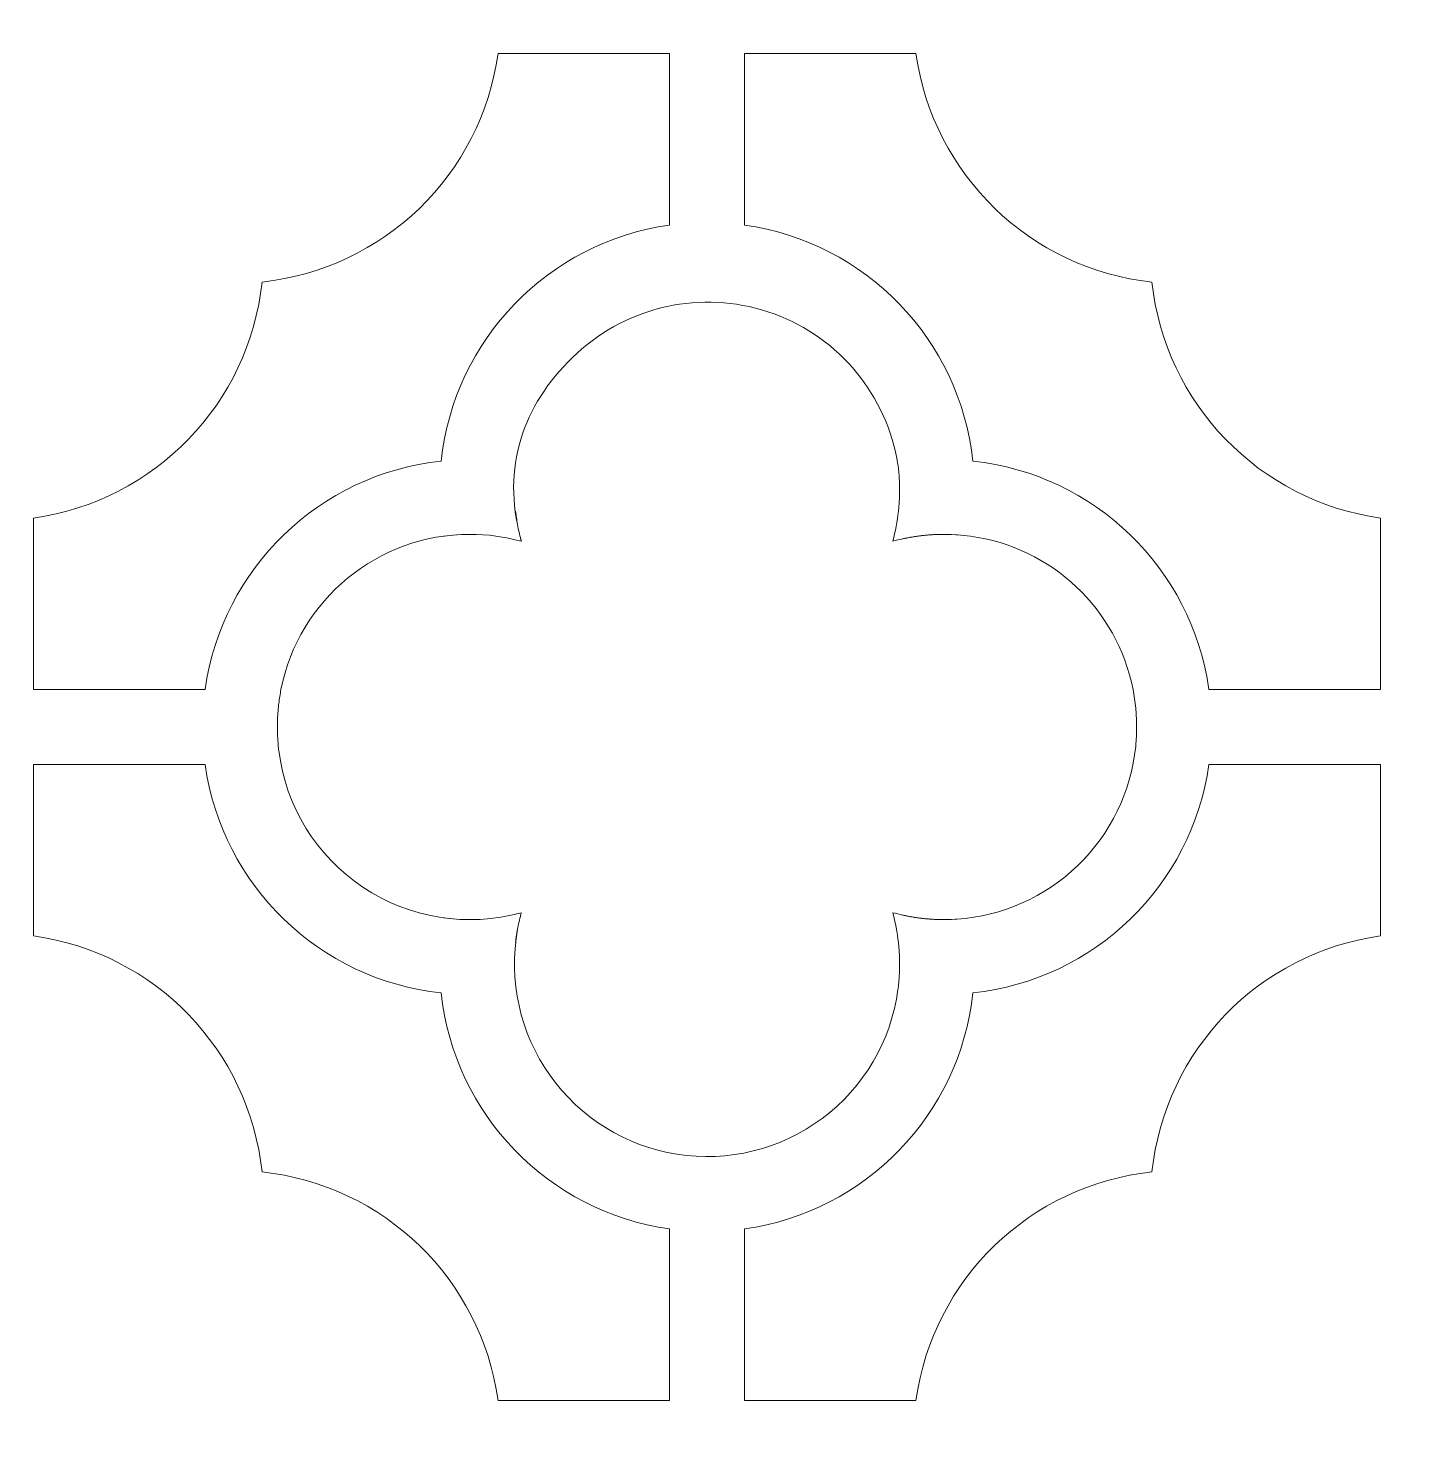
# Model space of a CAD drawing. Header units: centimetres. Extents: x -8.6 to 7.4, y -2.5 to 11.8.
# Drawn here: x -7.323 to -4.812, y 7.233 to 9.78 of the extents above; entities that cross this region are included whole.
import ezdxf

# ---------------------------------------------------------------- set-up
doc = ezdxf.new("R2010")
doc.units = ezdxf.units.CM
doc.header["$MEASUREMENT"] = 0
doc.layers.add('layer 1', color=7, linetype='Continuous')

msp = doc.modelspace()

# ---------------------------------------------------------------- linework, layer by layer
at = {"layer": 'layer 1', "lineweight": 9}
for points, knots in [([(-8.59369, 11.81631), (-8.59369, 11.81631), (-8.45848, 11.81631), (-8.45848, 11.81631), (-8.45848, 11.81631), (-8.45848, 11.81631), (-1.16645, 11.81631), (-1.16645, 11.81631), (-1.16645, 11.81631), (-1.16645, 11.81631), (-1.03124, 11.81631), (-1.03124, 11.81631), (-1.03124, 11.81631), (-1.03124, 11.81631), (-1.03124, 11.6811), (-1.03124, 11.6811), (-1.03124, 11.6811), (-1.03124, 11.6811), (-1.03124, -2.35212), (-1.03124, -2.35212), (-1.03124, -2.35212), (-1.03124, -2.35212), (-1.03124, -2.48733), (-1.03124, -2.48733), (-1.03124, -2.48733), (-1.03124, -2.48733), (-1.16645, -2.48733), (-1.16645, -2.48733), (-1.16645, -2.48733), (-1.16645, -2.48733), (-8.45848, -2.48733), (-8.45848, -2.48733), (-8.45848, -2.48733), (-8.45848, -2.48733), (-8.59369, -2.48733), (-8.59369, -2.48733), (-8.59369, -2.48733), (-8.59369, -2.48733), (-8.59369, -2.35212), (-8.59369, -2.35212), (-8.59369, -2.35212), (-8.59369, -2.35212), (-8.59369, 11.6811), (-8.59369, 11.6811), (-8.59369, 11.6811), (-8.59369, 11.6811), (-8.59369, 11.81631), (-8.59369, 11.81631)], [0, 0, 0, 0, 0.0769231, 0.0769231, 0.0769231, 0.0769231, 0.1538462, 0.1538462, 0.1538462, 0.1538462, 0.2307692, 0.2307692, 0.2307692, 0.2307692, 0.3076923, 0.3076923, 0.3076923, 0.3076923, 0.3846154, 0.3846154, 0.3846154, 0.3846154, 0.4615385, 0.4615385, 0.4615385, 0.4615385, 0.5384615, 0.5384615, 0.5384615, 0.5384615, 0.6153846, 0.6153846, 0.6153846, 0.6153846, 0.6923077, 0.6923077, 0.6923077, 0.6923077, 0.7692308, 0.7692308, 0.7692308, 0.7692308, 0.8461538, 0.8461538, 0.8461538, 0.8461538, 1, 1, 1, 1]), ([(-7.31368, 8.5853), (-7.31368, 8.5853), (-7.12398, 8.5853), (-7.12398, 8.5853), (-7.12398, 8.5853), (-7.12398, 8.5853), (-7.00377, 8.5853), (-7.00377, 8.5853), (-7.00377, 8.5853), (-6.97316, 8.8043), (-6.79718, 8.97448), (-6.57732, 8.99815), (-6.57732, 8.99815), (-6.55381, 9.21803), (-6.38344, 9.39381), (-6.16446, 9.42458), (-6.16446, 9.42458), (-6.16446, 9.42458), (-6.16446, 9.73451), (-6.16446, 9.73451), (-6.16446, 9.73451), (-6.16446, 9.73451), (-6.26776, 9.73451), (-6.26776, 9.73451), (-6.26776, 9.73451), (-6.26776, 9.73451), (-6.31707, 9.73451), (-6.31707, 9.73451), (-6.31707, 9.73451), (-6.31707, 9.73451), (-6.35435, 9.73451), (-6.35435, 9.73451), (-6.35435, 9.73451), (-6.35435, 9.73451), (-6.47441, 9.73451), (-6.47441, 9.73451), (-6.47441, 9.73451), (-6.50501, 9.51551), (-6.68098, 9.34533), (-6.90083, 9.32166), (-6.90083, 9.32166), (-6.92435, 9.1018), (-7.09472, 8.92603), (-7.31368, 8.89524), (-7.31368, 8.89524), (-7.31368, 8.89524), (-7.31368, 8.82997), (-7.31368, 8.82997), (-7.31368, 8.82997), (-7.31368, 8.82997), (-7.31368, 8.79668), (-7.31368, 8.79668), (-7.31368, 8.79668), (-7.31368, 8.79668), (-7.31368, 8.69811), (-7.31368, 8.69811), (-7.31368, 8.69811), (-7.31368, 8.69811), (-7.31368, 8.58531), (-7.31368, 8.58531)], [0, 0, 0, 0, 0.0625, 0.0625, 0.0625, 0.0625, 0.125, 0.125, 0.125, 0.125, 0.1875, 0.1875, 0.1875, 0.1875, 0.25, 0.25, 0.25, 0.25, 0.3125, 0.3125, 0.3125, 0.3125, 0.375, 0.375, 0.375, 0.375, 0.4375, 0.4375, 0.4375, 0.4375, 0.5, 0.5, 0.5, 0.5, 0.5625, 0.5625, 0.5625, 0.5625, 0.625, 0.625, 0.625, 0.625, 0.6875, 0.6875, 0.6875, 0.6875, 0.75, 0.75, 0.75, 0.75, 0.8125, 0.8125, 0.8125, 0.8125, 0.875, 0.875, 0.875, 0.875, 1, 1, 1, 1]), ([(-5.18999, 8.5853), (-5.18999, 8.5853), (-5.03502, 8.5853), (-5.03502, 8.5853), (-5.03502, 8.5853), (-5.03502, 8.5853), (-4.88007, 8.5853), (-4.88007, 8.5853), (-4.88007, 8.5853), (-4.88007, 8.5853), (-4.88007, 8.69811), (-4.88007, 8.69811), (-4.88007, 8.69811), (-4.88007, 8.69811), (-4.88007, 8.79669), (-4.88007, 8.79669), (-4.88007, 8.79669), (-4.88007, 8.79669), (-4.88007, 8.82994), (-4.88007, 8.82994), (-4.88007, 8.82994), (-4.88007, 8.82994), (-4.88007, 8.89524), (-4.88007, 8.89524), (-4.88007, 8.89524), (-5.09905, 8.92586), (-5.26922, 9.10181), (-5.29291, 9.32166), (-5.29291, 9.32166), (-5.51278, 9.34516), (-5.68856, 9.51554), (-5.71933, 9.73451), (-5.71933, 9.73451), (-5.71933, 9.73451), (-5.78447, 9.73451), (-5.78447, 9.73451), (-5.78447, 9.73451), (-5.78447, 9.73451), (-5.87666, 9.73451), (-5.87666, 9.73451), (-5.87666, 9.73451), (-5.87666, 9.73451), (-5.94572, 9.73451), (-5.94572, 9.73451), (-5.94572, 9.73451), (-5.94572, 9.73451), (-6.02926, 9.73451), (-6.02926, 9.73451), (-6.02926, 9.73451), (-6.02926, 9.73451), (-6.02926, 9.42457), (-6.02926, 9.42457), (-6.02926, 9.42457), (-5.81027, 9.39395), (-5.6401, 9.21799), (-5.61641, 8.99815), (-5.61641, 8.99815), (-5.39655, 8.97463), (-5.22078, 8.80427), (-5.18999, 8.5853)], [0, 0, 0, 0, 0.0625, 0.0625, 0.0625, 0.0625, 0.125, 0.125, 0.125, 0.125, 0.1875, 0.1875, 0.1875, 0.1875, 0.25, 0.25, 0.25, 0.25, 0.3125, 0.3125, 0.3125, 0.3125, 0.375, 0.375, 0.375, 0.375, 0.4375, 0.4375, 0.4375, 0.4375, 0.5, 0.5, 0.5, 0.5, 0.5625, 0.5625, 0.5625, 0.5625, 0.625, 0.625, 0.625, 0.625, 0.6875, 0.6875, 0.6875, 0.6875, 0.75, 0.75, 0.75, 0.75, 0.8125, 0.8125, 0.8125, 0.8125, 0.875, 0.875, 0.875, 0.875, 1, 1, 1, 1]), ([(-6.8667, 8.5853), (-6.86831, 8.57705), (-6.86963, 8.56876), (-6.87066, 8.56042), (-6.87066, 8.56042), (-6.87066, 8.56042), (-6.87091, 8.55833), (-6.87091, 8.55833), (-6.87091, 8.55833), (-6.87091, 8.55833), (-6.87114, 8.55621), (-6.87114, 8.55621), (-6.87114, 8.55621), (-6.87114, 8.55621), (-6.87197, 8.54787), (-6.87197, 8.54787), (-6.87197, 8.54787), (-6.87197, 8.54787), (-6.87245, 8.5414), (-6.87245, 8.5414), (-6.87245, 8.5414), (-6.87245, 8.5414), (-6.8726, 8.53925), (-6.8726, 8.53925), (-6.8726, 8.53925), (-6.8726, 8.53925), (-6.87286, 8.535), (-6.87286, 8.535), (-6.87286, 8.535), (-6.87286, 8.535), (-6.87294, 8.53281), (-6.87294, 8.53281), (-6.87294, 8.53281), (-6.87294, 8.53281), (-6.87305, 8.53006), (-6.87305, 8.53006), (-6.87305, 8.53006), (-6.87305, 8.53006), (-6.87309, 8.52852), (-6.87309, 8.52852), (-6.87309, 8.52852), (-6.87309, 8.52852), (-6.87318, 8.5267), (-6.87318, 8.5267), (-6.87318, 8.5267), (-6.87318, 8.5267), (-6.8732, 8.52452), (-6.8732, 8.52452), (-6.8732, 8.52452), (-6.8732, 8.52452), (-6.87322, 8.52314), (-6.87322, 8.52314), (-6.87322, 8.52314), (-6.87322, 8.52314), (-6.87325, 8.52099), (-6.87325, 8.52099), (-6.87325, 8.52099), (-6.87325, 8.52099), (-6.87327, 8.51879), (-6.87327, 8.51879), (-6.87327, 8.51879), (-6.87327, 8.51879), (-6.87327, 8.51665), (-6.87327, 8.51665), (-6.87327, 8.51665), (-6.87327, 8.51665), (-6.87325, 8.5145), (-6.87325, 8.5145), (-6.87325, 8.5145), (-6.87325, 8.5145), (-6.87323, 8.51268), (-6.87323, 8.51268), (-6.87323, 8.51268), (-6.87323, 8.51268), (-6.87322, 8.51125), (-6.87322, 8.51125), (-6.87322, 8.51125), (-6.87322, 8.51125), (-6.87318, 8.50908), (-6.87318, 8.50908), (-6.87318, 8.50908), (-6.87318, 8.50908), (-6.87309, 8.50693), (-6.87309, 8.50693), (-6.87309, 8.50693), (-6.87309, 8.50693), (-6.87305, 8.50536), (-6.87305, 8.50536), (-6.87305, 8.50536), (-6.87305, 8.50536), (-6.87298, 8.50372), (-6.87298, 8.50372), (-6.87298, 8.50372), (-6.87298, 8.50372), (-6.8729, 8.50157), (-6.8729, 8.50157), (-6.8729, 8.50157), (-6.8729, 8.50157), (-6.8726, 8.49623), (-6.8726, 8.49623), (-6.8726, 8.49623), (-6.8726, 8.49623), (-6.87245, 8.49408), (-6.87245, 8.49408), (-6.87245, 8.49408), (-6.87245, 8.49408), (-6.87206, 8.48877), (-6.87206, 8.48877), (-6.87206, 8.48877), (-6.87173, 8.48488), (-6.87135, 8.481), (-6.87091, 8.47713), (-6.87091, 8.47713), (-6.87091, 8.47713), (-6.87066, 8.47502), (-6.87066, 8.47502), (-6.87066, 8.47502), (-6.85833, 8.37451), (-6.80286, 8.28443), (-6.71862, 8.22825), (-6.71862, 8.22825), (-6.63441, 8.17209), (-6.53004, 8.15526), (-6.43246, 8.18217), (-6.43246, 8.18217), (-6.43246, 8.18217), (-6.4341, 8.17588), (-6.4341, 8.17588), (-6.4341, 8.17588), (-6.4341, 8.17588), (-6.43246, 8.18218), (-6.43246, 8.18218), (-6.43246, 8.18218), (-6.43482, 8.17336), (-6.43687, 8.16446), (-6.43862, 8.1555), (-6.43862, 8.1555), (-6.44038, 8.1464), (-6.44177, 8.13723), (-6.44279, 8.12802), (-6.44279, 8.12802), (-6.44188, 8.13608), (-6.44071, 8.1441), (-6.43927, 8.15208), (-6.43927, 8.15208), (-6.45601, 8.05981), (-6.43485, 7.96468), (-6.38058, 7.8882), (-6.38058, 7.8882), (-6.32631, 7.81172), (-6.24395, 7.76042), (-6.15133, 7.74575), (-6.15133, 7.74575), (-6.05867, 7.73108), (-5.96401, 7.75443), (-5.88881, 7.8105), (-5.88881, 7.8105), (-5.8136, 7.86657), (-5.76426, 7.95017), (-5.75187, 8.04316), (-5.75187, 8.04316), (-5.75187, 8.04316), (-5.75167, 8.04462), (-5.75167, 8.04462), (-5.75167, 8.04462), (-5.75167, 8.04462), (-5.75151, 8.04609), (-5.75151, 8.04609), (-5.75151, 8.04609), (-5.75151, 8.04609), (-5.75114, 8.04905), (-5.75114, 8.04905), (-5.75114, 8.04905), (-5.75114, 8.04905), (-5.75089, 8.05126), (-5.75089, 8.05126), (-5.75089, 8.05126), (-5.75089, 8.05126), (-5.75073, 8.05271), (-5.75073, 8.05271), (-5.75073, 8.05271), (-5.75073, 8.05271), (-5.7505, 8.05495), (-5.7505, 8.05495), (-5.7505, 8.05495), (-5.7505, 8.05495), (-5.75033, 8.05684), (-5.75033, 8.05684), (-5.75033, 8.05684), (-5.75033, 8.05684), (-5.75018, 8.05864), (-5.75018, 8.05864), (-5.75018, 8.05864), (-5.75018, 8.05864), (-5.75005, 8.06013), (-5.75005, 8.06013), (-5.75005, 8.06013), (-5.75005, 8.06013), (-5.74994, 8.06139), (-5.74994, 8.06139), (-5.74994, 8.06139), (-5.74994, 8.06139), (-5.7498, 8.06311), (-5.7498, 8.06311), (-5.7498, 8.06311), (-5.7498, 8.06311), (-5.74936, 8.0698), (-5.74936, 8.0698), (-5.74936, 8.0698), (-5.74936, 8.0698), (-5.74927, 8.07129), (-5.74927, 8.07129), (-5.74927, 8.07129), (-5.74927, 8.07129), (-5.74922, 8.07278), (-5.74922, 8.07278), (-5.74922, 8.07278), (-5.74922, 8.07278), (-5.74915, 8.07429), (-5.74915, 8.07429), (-5.74915, 8.07429), (-5.74915, 8.07429), (-5.74908, 8.0758), (-5.74908, 8.0758), (-5.74908, 8.0758), (-5.74908, 8.0758), (-5.74901, 8.07799), (-5.74901, 8.07799), (-5.74901, 8.07799), (-5.74901, 8.07799), (-5.74887, 8.08299), (-5.74887, 8.08299), (-5.74887, 8.08299), (-5.74887, 8.08299), (-5.74886, 8.08486), (-5.74886, 8.08486), (-5.74886, 8.08486), (-5.74886, 8.08486), (-5.74882, 8.08713), (-5.74882, 8.08713), (-5.74882, 8.08713), (-5.74882, 8.08713), (-5.7488, 8.08937), (-5.7488, 8.08937), (-5.7488, 8.08937), (-5.7488, 8.08937), (-5.74882, 8.09089), (-5.74882, 8.09089), (-5.74882, 8.09089), (-5.74882, 8.09089), (-5.74882, 8.09238), (-5.74882, 8.09238), (-5.74882, 8.09238), (-5.74882, 8.09238), (-5.74886, 8.09389), (-5.74886, 8.09389), (-5.74886, 8.09389), (-5.74886, 8.09389), (-5.74886, 8.09538), (-5.74886, 8.09538), (-5.74886, 8.09538), (-5.74886, 8.09538), (-5.7489, 8.09689), (-5.7489, 8.09689), (-5.7489, 8.09689), (-5.7489, 8.09689), (-5.74892, 8.09838), (-5.74892, 8.09838), (-5.74892, 8.09838), (-5.74892, 8.09838), (-5.74897, 8.09989), (-5.74897, 8.09989), (-5.74897, 8.09989), (-5.74897, 8.09989), (-5.74901, 8.10137), (-5.74901, 8.10137), (-5.74901, 8.10137), (-5.74901, 8.10137), (-5.74908, 8.10287), (-5.74908, 8.10287), (-5.74908, 8.10287), (-5.74908, 8.10287), (-5.74915, 8.10437), (-5.74915, 8.10437), (-5.74915, 8.10437), (-5.74915, 8.10437), (-5.74922, 8.10588), (-5.74922, 8.10588), (-5.74922, 8.10588), (-5.74922, 8.10588), (-5.74927, 8.10734), (-5.74927, 8.10734), (-5.74927, 8.10734), (-5.74927, 8.10734), (-5.74936, 8.10885), (-5.74936, 8.10885), (-5.74936, 8.10885), (-5.74936, 8.10885), (-5.74944, 8.11032), (-5.74944, 8.11032), (-5.74944, 8.11032), (-5.74944, 8.11032), (-5.74954, 8.11182), (-5.74954, 8.11182), (-5.74954, 8.11182), (-5.74954, 8.11182), (-5.74961, 8.11328), (-5.74961, 8.11328), (-5.74961, 8.11328), (-5.74961, 8.11328), (-5.74974, 8.11479), (-5.74974, 8.11479), (-5.74974, 8.11479), (-5.74974, 8.11479), (-5.74985, 8.11624), (-5.74985, 8.11624), (-5.74985, 8.11624), (-5.74985, 8.11624), (-5.74996, 8.11775), (-5.74996, 8.11775), (-5.74996, 8.11775), (-5.74996, 8.11775), (-5.75009, 8.11921), (-5.75009, 8.11921), (-5.75009, 8.11921), (-5.75009, 8.11921), (-5.75024, 8.12071), (-5.75024, 8.12071), (-5.75024, 8.12071), (-5.75024, 8.12071), (-5.75037, 8.12217), (-5.75037, 8.12217), (-5.75037, 8.12217), (-5.75037, 8.12217), (-5.75049, 8.12363), (-5.75049, 8.12363), (-5.75049, 8.12363), (-5.75049, 8.12363), (-5.75062, 8.12508), (-5.75062, 8.12508), (-5.75062, 8.12508), (-5.75062, 8.12508), (-5.75078, 8.12656), (-5.75078, 8.12656), (-5.75078, 8.12656), (-5.75078, 8.12656), (-5.75094, 8.12802), (-5.75094, 8.12802), (-5.75094, 8.12802), (-5.75297, 8.14632), (-5.75645, 8.16443), (-5.76135, 8.18218), (-5.76135, 8.18218), (-5.75533, 8.18055), (-5.74928, 8.17907), (-5.74319, 8.17774), (-5.74319, 8.17774), (-5.74319, 8.17774), (-5.74177, 8.17741), (-5.74177, 8.17741), (-5.74177, 8.17741), (-5.74177, 8.17741), (-5.74035, 8.17713), (-5.74035, 8.17713), (-5.74035, 8.17713), (-5.74035, 8.17713), (-5.73892, 8.1768), (-5.73892, 8.1768), (-5.73892, 8.1768), (-5.73892, 8.1768), (-5.7375, 8.17654), (-5.7375, 8.17654), (-5.7375, 8.17654), (-5.7375, 8.17654), (-5.73608, 8.17625), (-5.73608, 8.17625), (-5.73608, 8.17625), (-5.73608, 8.17625), (-5.73466, 8.17597), (-5.73466, 8.17597), (-5.73466, 8.17597), (-5.73466, 8.17597), (-5.73323, 8.17569), (-5.73323, 8.17569), (-5.73323, 8.17569), (-5.73323, 8.17569), (-5.73181, 8.17544), (-5.73181, 8.17544), (-5.73181, 8.17544), (-5.73181, 8.17544), (-5.73038, 8.17517), (-5.73038, 8.17517), (-5.73038, 8.17517), (-5.73038, 8.17517), (-5.72896, 8.17492), (-5.72896, 8.17492), (-5.72896, 8.17492), (-5.72896, 8.17492), (-5.72749, 8.17465), (-5.72749, 8.17465), (-5.72749, 8.17465), (-5.72749, 8.17465), (-5.72608, 8.17444), (-5.72608, 8.17444), (-5.72608, 8.17444), (-5.72608, 8.17444), (-5.72462, 8.17419), (-5.72462, 8.17419), (-5.72462, 8.17419), (-5.72462, 8.17419), (-5.7232, 8.17396), (-5.7232, 8.17396), (-5.7232, 8.17396), (-5.7232, 8.17396), (-5.72173, 8.17372), (-5.72173, 8.17372), (-5.72173, 8.17372), (-5.72173, 8.17372), (-5.7203, 8.17351), (-5.7203, 8.17351), (-5.7203, 8.17351), (-5.7203, 8.17351), (-5.71885, 8.17328), (-5.71885, 8.17328), (-5.71885, 8.17328), (-5.71885, 8.17328), (-5.71739, 8.17308), (-5.71739, 8.17308), (-5.71739, 8.17308), (-5.71739, 8.17308), (-5.71592, 8.17286), (-5.71592, 8.17286), (-5.71592, 8.17286), (-5.71592, 8.17286), (-5.71449, 8.17269), (-5.71449, 8.17269), (-5.71449, 8.17269), (-5.71449, 8.17269), (-5.71303, 8.17249), (-5.71303, 8.17249), (-5.71303, 8.17249), (-5.71303, 8.17249), (-5.71158, 8.17233), (-5.71158, 8.17233), (-5.71158, 8.17233), (-5.71158, 8.17233), (-5.71011, 8.17213), (-5.71011, 8.17213), (-5.71011, 8.17213), (-5.71011, 8.17213), (-5.70865, 8.17197), (-5.70865, 8.17197), (-5.70865, 8.17197), (-5.70865, 8.17197), (-5.7072, 8.17179), (-5.7072, 8.17179), (-5.7072, 8.17179), (-5.7072, 8.17179), (-5.70573, 8.17163), (-5.70573, 8.17163), (-5.70573, 8.17163), (-5.70573, 8.17163), (-5.70426, 8.17146), (-5.70426, 8.17146), (-5.70426, 8.17146), (-5.70426, 8.17146), (-5.7028, 8.17134), (-5.7028, 8.17134), (-5.7028, 8.17134), (-5.7028, 8.17134), (-5.70133, 8.17119), (-5.70133, 8.17119), (-5.70133, 8.17119), (-5.70133, 8.17119), (-5.69988, 8.17107), (-5.69988, 8.17107), (-5.69988, 8.17107), (-5.69988, 8.17107), (-5.69837, 8.17093), (-5.69837, 8.17093), (-5.69837, 8.17093), (-5.69837, 8.17093), (-5.69692, 8.1708), (-5.69692, 8.1708), (-5.69692, 8.1708), (-5.69692, 8.1708), (-5.69541, 8.17067), (-5.69541, 8.17067), (-5.69541, 8.17067), (-5.69541, 8.17067), (-5.69395, 8.17057), (-5.69395, 8.17057), (-5.69395, 8.17057), (-5.69395, 8.17057), (-5.69246, 8.17045), (-5.69246, 8.17045), (-5.69246, 8.17045), (-5.69246, 8.17045), (-5.69099, 8.17037), (-5.69099, 8.17037), (-5.69099, 8.17037), (-5.69099, 8.17037), (-5.6895, 8.17027), (-5.6895, 8.17027), (-5.6895, 8.17027), (-5.6895, 8.17027), (-5.68802, 8.1702), (-5.68802, 8.1702), (-5.68802, 8.1702), (-5.68802, 8.1702), (-5.68652, 8.17011), (-5.68652, 8.17011), (-5.68652, 8.17011), (-5.68652, 8.17011), (-5.68504, 8.17006), (-5.68504, 8.17006), (-5.68504, 8.17006), (-5.68504, 8.17006), (-5.68355, 8.16997), (-5.68355, 8.16997), (-5.68355, 8.16997), (-5.68355, 8.16997), (-5.68204, 8.16992), (-5.68204, 8.16992), (-5.68204, 8.16992), (-5.68204, 8.16992), (-5.68055, 8.16984), (-5.68055, 8.16984), (-5.68055, 8.16984), (-5.68055, 8.16984), (-5.67905, 8.1698), (-5.67905, 8.1698), (-5.67905, 8.1698), (-5.67905, 8.1698), (-5.67756, 8.16976), (-5.67756, 8.16976), (-5.67756, 8.16976), (-5.67756, 8.16976), (-5.67605, 8.16973), (-5.67605, 8.16973), (-5.67605, 8.16973), (-5.67605, 8.16973), (-5.67456, 8.16969), (-5.67456, 8.16969), (-5.67456, 8.16969), (-5.67456, 8.16969), (-5.67305, 8.16969), (-5.67305, 8.16969), (-5.67305, 8.16969), (-5.67305, 8.16969), (-5.67155, 8.16964), (-5.67155, 8.16964), (-5.67155, 8.16964), (-5.67155, 8.16964), (-5.67005, 8.16964), (-5.67005, 8.16964), (-5.67005, 8.16964), (-5.67005, 8.16964), (-5.66853, 8.16962), (-5.66853, 8.16962), (-5.66853, 8.16962), (-5.66853, 8.16962), (-5.66704, 8.16964), (-5.66704, 8.16964), (-5.66704, 8.16964), (-5.66704, 8.16964), (-5.66521, 8.16967), (-5.66521, 8.16967), (-5.66521, 8.16967), (-5.66521, 8.16967), (-5.66326, 8.16969), (-5.66326, 8.16969), (-5.66326, 8.16969), (-5.66326, 8.16969), (-5.65683, 8.16986), (-5.65683, 8.16986), (-5.65683, 8.16986), (-5.65683, 8.16986), (-5.65498, 8.16993), (-5.65498, 8.16993), (-5.65498, 8.16993), (-5.65498, 8.16993), (-5.64826, 8.17026), (-5.64826, 8.17026), (-5.64826, 8.17026), (-5.64826, 8.17026), (-5.64675, 8.17035), (-5.64675, 8.17035), (-5.64675, 8.17035), (-5.64675, 8.17035), (-5.64526, 8.17043), (-5.64526, 8.17043), (-5.64526, 8.17043), (-5.56328, 8.17608), (-5.48595, 8.2104), (-5.42679, 8.26743), (-5.42679, 8.26743), (-5.3676, 8.32448), (-5.33058, 8.40061), (-5.32228, 8.4824), (-5.32228, 8.4824), (-5.32228, 8.4824), (-5.32178, 8.4877), (-5.32178, 8.4877), (-5.32178, 8.4877), (-5.32134, 8.49321), (-5.32099, 8.49873), (-5.32074, 8.50426), (-5.32074, 8.50426), (-5.32074, 8.50426), (-5.3207, 8.50587), (-5.3207, 8.50587), (-5.3207, 8.50587), (-5.3207, 8.50587), (-5.32063, 8.50802), (-5.32063, 8.50802), (-5.32063, 8.50802), (-5.32063, 8.50802), (-5.32054, 8.51108), (-5.32054, 8.51108), (-5.32054, 8.51108), (-5.32054, 8.51108), (-5.32053, 8.51277), (-5.32053, 8.51277), (-5.32053, 8.51277), (-5.32053, 8.51277), (-5.3205, 8.5145), (-5.3205, 8.5145), (-5.3205, 8.5145), (-5.3205, 8.5145), (-5.32049, 8.51665), (-5.32049, 8.51665), (-5.32049, 8.51665), (-5.32049, 8.51665), (-5.32049, 8.51879), (-5.32049, 8.51879), (-5.32049, 8.51879), (-5.32049, 8.51879), (-5.3205, 8.52099), (-5.3205, 8.52099), (-5.3205, 8.52099), (-5.3205, 8.52099), (-5.32053, 8.52273), (-5.32053, 8.52273), (-5.32053, 8.52273), (-5.32053, 8.52273), (-5.32054, 8.52422), (-5.32054, 8.52422), (-5.32054, 8.52422), (-5.32054, 8.52422), (-5.32058, 8.52634), (-5.32058, 8.52634), (-5.32058, 8.52634), (-5.32058, 8.52634), (-5.32067, 8.52852), (-5.32067, 8.52852), (-5.32067, 8.52852), (-5.32067, 8.52852), (-5.3207, 8.52998), (-5.3207, 8.52998), (-5.3207, 8.52998), (-5.32092, 8.53521), (-5.32122, 8.54044), (-5.32162, 8.54566), (-5.32162, 8.54566), (-5.32162, 8.54566), (-5.32178, 8.54777), (-5.32178, 8.54777), (-5.32178, 8.54777), (-5.32178, 8.54777), (-5.32216, 8.55198), (-5.32216, 8.55198), (-5.32216, 8.55198), (-5.32332, 8.56315), (-5.32495, 8.57427), (-5.32707, 8.5853), (-5.32707, 8.5853), (-5.35583, 8.73104), (-5.47377, 8.84239), (-5.62096, 8.86249), (-5.62096, 8.86249), (-5.62866, 8.86354), (-5.63639, 8.86434), (-5.64414, 8.86489), (-5.64414, 8.86489), (-5.64414, 8.86489), (-5.64599, 8.865), (-5.64599, 8.865), (-5.64599, 8.865), (-5.64599, 8.865), (-5.64748, 8.8651), (-5.64748, 8.8651), (-5.64748, 8.8651), (-5.64748, 8.8651), (-5.65498, 8.86547), (-5.65498, 8.86547), (-5.65498, 8.86547), (-5.65498, 8.86547), (-5.65683, 8.86554), (-5.65683, 8.86554), (-5.65683, 8.86554), (-5.65683, 8.86554), (-5.66216, 8.86569), (-5.66216, 8.86569), (-5.66216, 8.86569), (-5.66216, 8.86569), (-5.66404, 8.86571), (-5.66404, 8.86571), (-5.66404, 8.86571), (-5.66404, 8.86571), (-5.66631, 8.86576), (-5.66631, 8.86576), (-5.66631, 8.86576), (-5.66631, 8.86576), (-5.66853, 8.86578), (-5.66853, 8.86578), (-5.66853, 8.86578), (-5.66853, 8.86578), (-5.67005, 8.86576), (-5.67005, 8.86576), (-5.67005, 8.86576), (-5.67005, 8.86576), (-5.67155, 8.86576), (-5.67155, 8.86576), (-5.67155, 8.86576), (-5.67155, 8.86576), (-5.67305, 8.86571), (-5.67305, 8.86571), (-5.67305, 8.86571), (-5.67305, 8.86571), (-5.67456, 8.86571), (-5.67456, 8.86571), (-5.67456, 8.86571), (-5.67456, 8.86571), (-5.67605, 8.86567), (-5.67605, 8.86567), (-5.67605, 8.86567), (-5.67605, 8.86567), (-5.67756, 8.86564), (-5.67756, 8.86564), (-5.67756, 8.86564), (-5.67756, 8.86564), (-5.67905, 8.86561), (-5.67905, 8.86561), (-5.67905, 8.86561), (-5.67905, 8.86561), (-5.68055, 8.86556), (-5.68055, 8.86556), (-5.68055, 8.86556), (-5.68055, 8.86556), (-5.68204, 8.86548), (-5.68204, 8.86548), (-5.68204, 8.86548), (-5.68204, 8.86548), (-5.68355, 8.86543), (-5.68355, 8.86543), (-5.68355, 8.86543), (-5.68355, 8.86543), (-5.68504, 8.86534), (-5.68504, 8.86534), (-5.68504, 8.86534), (-5.68504, 8.86534), (-5.68652, 8.86529), (-5.68652, 8.86529), (-5.68652, 8.86529), (-5.68652, 8.86529), (-5.68802, 8.8652), (-5.68802, 8.8652), (-5.68802, 8.8652), (-5.68802, 8.8652), (-5.68948, 8.86513), (-5.68948, 8.86513), (-5.68948, 8.86513), (-5.68948, 8.86513), (-5.69098, 8.86503), (-5.69098, 8.86503), (-5.69098, 8.86503), (-5.69098, 8.86503), (-5.69245, 8.86495), (-5.69245, 8.86495), (-5.69245, 8.86495), (-5.69245, 8.86495), (-5.69394, 8.86483), (-5.69394, 8.86483), (-5.69394, 8.86483), (-5.69394, 8.86483), (-5.6954, 8.86473), (-5.6954, 8.86473), (-5.6954, 8.86473), (-5.6954, 8.86473), (-5.6969, 8.8646), (-5.6969, 8.8646), (-5.6969, 8.8646), (-5.6969, 8.8646), (-5.69836, 8.86448), (-5.69836, 8.86448), (-5.69836, 8.86448), (-5.69836, 8.86448), (-5.69985, 8.86432), (-5.69985, 8.86432), (-5.69985, 8.86432), (-5.69985, 8.86432), (-5.70131, 8.86421), (-5.70131, 8.86421), (-5.70131, 8.86421), (-5.70131, 8.86421), (-5.70277, 8.86406), (-5.70277, 8.86406), (-5.70277, 8.86406), (-5.70277, 8.86406), (-5.70423, 8.86394), (-5.70423, 8.86394), (-5.70423, 8.86394), (-5.70423, 8.86394), (-5.7057, 8.86377), (-5.7057, 8.86377), (-5.7057, 8.86377), (-5.7057, 8.86377), (-5.70716, 8.86361), (-5.70716, 8.86361), (-5.70716, 8.86361), (-5.70716, 8.86361), (-5.70863, 8.86343), (-5.70863, 8.86343), (-5.70863, 8.86343), (-5.70863, 8.86343), (-5.71008, 8.86327), (-5.71008, 8.86327), (-5.71008, 8.86327), (-5.71008, 8.86327), (-5.71154, 8.86307), (-5.71154, 8.86307), (-5.71154, 8.86307), (-5.71154, 8.86307), (-5.71301, 8.86291), (-5.71301, 8.86291), (-5.71301, 8.86291), (-5.71301, 8.86291), (-5.71446, 8.86271), (-5.71446, 8.86271), (-5.71446, 8.86271), (-5.71446, 8.86271), (-5.71588, 8.86254), (-5.71588, 8.86254), (-5.71588, 8.86254), (-5.71588, 8.86254), (-5.71734, 8.86232), (-5.71734, 8.86232), (-5.71734, 8.86232), (-5.71734, 8.86232), (-5.71881, 8.86212), (-5.71881, 8.86212), (-5.71881, 8.86212), (-5.71881, 8.86212), (-5.72026, 8.86188), (-5.72026, 8.86188), (-5.72026, 8.86188), (-5.72026, 8.86188), (-5.72169, 8.86168), (-5.72169, 8.86168), (-5.72169, 8.86168), (-5.72169, 8.86168), (-5.72316, 8.86144), (-5.72316, 8.86144), (-5.72316, 8.86144), (-5.72316, 8.86144), (-5.72458, 8.86121), (-5.72458, 8.86121), (-5.72458, 8.86121), (-5.72458, 8.86121), (-5.72604, 8.86096), (-5.72604, 8.86096), (-5.72604, 8.86096), (-5.72604, 8.86096), (-5.72746, 8.86075), (-5.72746, 8.86075), (-5.72746, 8.86075), (-5.72746, 8.86075), (-5.72891, 8.86047), (-5.72891, 8.86047), (-5.72891, 8.86047), (-5.72891, 8.86047), (-5.73033, 8.86023), (-5.73033, 8.86023), (-5.73033, 8.86023), (-5.73033, 8.86023), (-5.73177, 8.85994), (-5.73177, 8.85994), (-5.73177, 8.85994), (-5.73177, 8.85994), (-5.73319, 8.85971), (-5.73319, 8.85971), (-5.73319, 8.85971), (-5.73319, 8.85971), (-5.73461, 8.85942), (-5.73461, 8.85942), (-5.73461, 8.85942), (-5.73461, 8.85942), (-5.73603, 8.85915), (-5.73603, 8.85915), (-5.73603, 8.85915), (-5.73603, 8.85915), (-5.73745, 8.85886), (-5.73745, 8.85886), (-5.73745, 8.85886), (-5.73745, 8.85886), (-5.73887, 8.8586), (-5.73887, 8.8586), (-5.73887, 8.8586), (-5.73887, 8.8586), (-5.74029, 8.85827), (-5.74029, 8.85827), (-5.74029, 8.85827), (-5.74029, 8.85827), (-5.7417, 8.85799), (-5.7417, 8.85799), (-5.7417, 8.85799), (-5.7417, 8.85799), (-5.74312, 8.85766), (-5.74312, 8.85766), (-5.74312, 8.85766), (-5.74922, 8.85635), (-5.75527, 8.85487), (-5.76129, 8.85322), (-5.76129, 8.85322), (-5.75642, 8.87097), (-5.75297, 8.88908), (-5.75096, 8.90738), (-5.75096, 8.90738), (-5.75096, 8.90738), (-5.75079, 8.90884), (-5.75079, 8.90884), (-5.75079, 8.90884), (-5.75079, 8.90884), (-5.75063, 8.91031), (-5.75063, 8.91031), (-5.75063, 8.91031), (-5.75063, 8.91031), (-5.7505, 8.91178), (-5.7505, 8.91178), (-5.7505, 8.91178), (-5.7505, 8.91178), (-5.75037, 8.91323), (-5.75037, 8.91323), (-5.75037, 8.91323), (-5.75037, 8.91323), (-5.75024, 8.91469), (-5.75024, 8.91469), (-5.75024, 8.91469), (-5.75024, 8.91469), (-5.75009, 8.91619), (-5.75009, 8.91619), (-5.75009, 8.91619), (-5.75009, 8.91619), (-5.74996, 8.91765), (-5.74996, 8.91765), (-5.74996, 8.91765), (-5.74996, 8.91765), (-5.74985, 8.91916), (-5.74985, 8.91916), (-5.74985, 8.91916), (-5.74985, 8.91916), (-5.74974, 8.92061), (-5.74974, 8.92061), (-5.74974, 8.92061), (-5.74974, 8.92061), (-5.74961, 8.92212), (-5.74961, 8.92212), (-5.74961, 8.92212), (-5.74961, 8.92212), (-5.74954, 8.92357), (-5.74954, 8.92357), (-5.74954, 8.92357), (-5.74954, 8.92357), (-5.74944, 8.92508), (-5.74944, 8.92508), (-5.74944, 8.92508), (-5.74944, 8.92508), (-5.74936, 8.92655), (-5.74936, 8.92655), (-5.74936, 8.92655), (-5.74936, 8.92655), (-5.74927, 8.92806), (-5.74927, 8.92806), (-5.74927, 8.92806), (-5.74927, 8.92806), (-5.74922, 8.92953), (-5.74922, 8.92953), (-5.74922, 8.92953), (-5.74922, 8.92953), (-5.74915, 8.93103), (-5.74915, 8.93103), (-5.74915, 8.93103), (-5.74915, 8.93103), (-5.74908, 8.93253), (-5.74908, 8.93253), (-5.74908, 8.93253), (-5.74908, 8.93253), (-5.74901, 8.93403), (-5.74901, 8.93403), (-5.74901, 8.93403), (-5.74901, 8.93403), (-5.74897, 8.93551), (-5.74897, 8.93551), (-5.74897, 8.93551), (-5.74897, 8.93551), (-5.74892, 8.93702), (-5.74892, 8.93702), (-5.74892, 8.93702), (-5.74892, 8.93702), (-5.7489, 8.93851), (-5.7489, 8.93851), (-5.7489, 8.93851), (-5.7489, 8.93851), (-5.74886, 8.94002), (-5.74886, 8.94002), (-5.74886, 8.94002), (-5.74886, 8.94002), (-5.74886, 8.94151), (-5.74886, 8.94151), (-5.74886, 8.94151), (-5.74886, 8.94151), (-5.74882, 8.94302), (-5.74882, 8.94302), (-5.74882, 8.94302), (-5.74882, 8.94302), (-5.74882, 8.94451), (-5.74882, 8.94451), (-5.74882, 8.94451), (-5.74882, 8.94451), (-5.7488, 8.94603), (-5.7488, 8.94603), (-5.7488, 8.94603), (-5.7488, 8.94603), (-5.74882, 8.94754), (-5.74882, 8.94754), (-5.74882, 8.94754), (-5.74882, 8.94754), (-5.74883, 8.94936), (-5.74883, 8.94936), (-5.74883, 8.94936), (-5.74883, 8.94936), (-5.74886, 8.9513), (-5.74886, 8.9513), (-5.74886, 8.9513), (-5.74886, 8.9513), (-5.74897, 8.95638), (-5.74897, 8.95638), (-5.74897, 8.95638), (-5.74897, 8.95638), (-5.74908, 8.9596), (-5.74908, 8.9596), (-5.74908, 8.9596), (-5.74908, 8.9596), (-5.74915, 8.96111), (-5.74915, 8.96111), (-5.74915, 8.96111), (-5.74915, 8.96111), (-5.74922, 8.9626), (-5.74922, 8.9626), (-5.74922, 8.9626), (-5.74922, 8.9626), (-5.74926, 8.96392), (-5.74926, 8.96392), (-5.74926, 8.96392), (-5.74926, 8.96392), (-5.74936, 8.9656), (-5.74936, 8.9656), (-5.74936, 8.9656), (-5.74936, 8.9656), (-5.74979, 8.97212), (-5.74979, 8.97212), (-5.74979, 8.97212), (-5.74979, 8.97212), (-5.74993, 8.97379), (-5.74993, 8.97379), (-5.74993, 8.97379), (-5.74993, 8.97379), (-5.75005, 8.97527), (-5.75005, 8.97527), (-5.75005, 8.97527), (-5.75005, 8.97527), (-5.75018, 8.97676), (-5.75018, 8.97676), (-5.75018, 8.97676), (-5.75018, 8.97676), (-5.75032, 8.97822), (-5.75032, 8.97822), (-5.75032, 8.97822), (-5.75032, 8.97822), (-5.75043, 8.97965), (-5.75043, 8.97965), (-5.75043, 8.97965), (-5.75043, 8.97965), (-5.75062, 8.98175), (-5.75062, 8.98175), (-5.75062, 8.98175), (-5.75062, 8.98175), (-5.75081, 8.98342), (-5.75081, 8.98342), (-5.75081, 8.98342), (-5.75081, 8.98342), (-5.75107, 8.98563), (-5.75107, 8.98563), (-5.75107, 8.98563), (-5.75107, 8.98563), (-5.75138, 8.98831), (-5.75138, 8.98831), (-5.75138, 8.98831), (-5.75138, 8.98831), (-5.7516, 8.99004), (-5.7516, 8.99004), (-5.7516, 8.99004), (-5.7516, 8.99004), (-5.7518, 8.99151), (-5.7518, 8.99151), (-5.7518, 8.99151), (-5.77144, 9.11629), (-5.85715, 9.22063), (-5.97575, 9.26412), (-5.97575, 9.26412), (-6.09435, 9.3076), (-6.2272, 9.2834), (-6.32284, 9.20088), (-6.32284, 9.20088), (-6.41849, 9.11836), (-6.46491, 9.00701), (-6.43927, 8.88332), (-6.43927, 8.88332), (-6.44071, 8.8913), (-6.44188, 8.89932), (-6.44279, 8.90738), (-6.44279, 8.90738), (-6.44177, 8.89817), (-6.44038, 8.889), (-6.43863, 8.8799), (-6.43863, 8.8799), (-6.4369, 8.87093), (-6.43481, 8.86203), (-6.43238, 8.85322), (-6.43238, 8.85322), (-6.43238, 8.85322), (-6.4341, 8.85952), (-6.4341, 8.85952), (-6.4341, 8.85952), (-6.4341, 8.85952), (-6.43246, 8.85323), (-6.43246, 8.85323), (-6.43246, 8.85323), (-6.46268, 8.86156), (-6.49387, 8.86578), (-6.52522, 8.86578), (-6.52522, 8.86578), (-6.6915, 8.86571), (-6.83448, 8.74842), (-6.86671, 8.5853)], [0, 0, 0, 0, 0.0034483, 0.0034483, 0.0034483, 0.0034483, 0.0068966, 0.0068966, 0.0068966, 0.0068966, 0.0103448, 0.0103448, 0.0103448, 0.0103448, 0.0137931, 0.0137931, 0.0137931, 0.0137931, 0.0172414, 0.0172414, 0.0172414, 0.0172414, 0.0206897, 0.0206897, 0.0206897, 0.0206897, 0.0241379, 0.0241379, 0.0241379, 0.0241379, 0.0275862, 0.0275862, 0.0275862, 0.0275862, 0.0310345, 0.0310345, 0.0310345, 0.0310345, 0.0344828, 0.0344828, 0.0344828, 0.0344828, 0.037931, 0.037931, 0.037931, 0.037931, 0.0413793, 0.0413793, 0.0413793, 0.0413793, 0.0448276, 0.0448276, 0.0448276, 0.0448276, 0.0482759, 0.0482759, 0.0482759, 0.0482759, 0.0517241, 0.0517241, 0.0517241, 0.0517241, 0.0551724, 0.0551724, 0.0551724, 0.0551724, 0.0586207, 0.0586207, 0.0586207, 0.0586207, 0.062069, 0.062069, 0.062069, 0.062069, 0.0655172, 0.0655172, 0.0655172, 0.0655172, 0.0689655, 0.0689655, 0.0689655, 0.0689655, 0.0724138, 0.0724138, 0.0724138, 0.0724138, 0.0758621, 0.0758621, 0.0758621, 0.0758621, 0.0793103, 0.0793103, 0.0793103, 0.0793103, 0.0827586, 0.0827586, 0.0827586, 0.0827586, 0.0862069, 0.0862069, 0.0862069, 0.0862069, 0.0896552, 0.0896552, 0.0896552, 0.0896552, 0.0931034, 0.0931034, 0.0931034, 0.0931034, 0.0965517, 0.0965517, 0.0965517, 0.0965517, 0.1, 0.1, 0.1, 0.1, 0.1034483, 0.1034483, 0.1034483, 0.1034483, 0.1068966, 0.1068966, 0.1068966, 0.1068966, 0.1103448, 0.1103448, 0.1103448, 0.1103448, 0.1137931, 0.1137931, 0.1137931, 0.1137931, 0.1172414, 0.1172414, 0.1172414, 0.1172414, 0.1206897, 0.1206897, 0.1206897, 0.1206897, 0.1241379, 0.1241379, 0.1241379, 0.1241379, 0.1275862, 0.1275862, 0.1275862, 0.1275862, 0.1310345, 0.1310345, 0.1310345, 0.1310345, 0.1344828, 0.1344828, 0.1344828, 0.1344828, 0.137931, 0.137931, 0.137931, 0.137931, 0.1413793, 0.1413793, 0.1413793, 0.1413793, 0.1448276, 0.1448276, 0.1448276, 0.1448276, 0.1482759, 0.1482759, 0.1482759, 0.1482759, 0.1517241, 0.1517241, 0.1517241, 0.1517241, 0.1551724, 0.1551724, 0.1551724, 0.1551724, 0.1586207, 0.1586207, 0.1586207, 0.1586207, 0.162069, 0.162069, 0.162069, 0.162069, 0.1655172, 0.1655172, 0.1655172, 0.1655172, 0.1689655, 0.1689655, 0.1689655, 0.1689655, 0.1724138, 0.1724138, 0.1724138, 0.1724138, 0.1758621, 0.1758621, 0.1758621, 0.1758621, 0.1793103, 0.1793103, 0.1793103, 0.1793103, 0.1827586, 0.1827586, 0.1827586, 0.1827586, 0.1862069, 0.1862069, 0.1862069, 0.1862069, 0.1896552, 0.1896552, 0.1896552, 0.1896552, 0.1931034, 0.1931034, 0.1931034, 0.1931034, 0.1965517, 0.1965517, 0.1965517, 0.1965517, 0.2, 0.2, 0.2, 0.2, 0.2034483, 0.2034483, 0.2034483, 0.2034483, 0.2068966, 0.2068966, 0.2068966, 0.2068966, 0.2103448, 0.2103448, 0.2103448, 0.2103448, 0.2137931, 0.2137931, 0.2137931, 0.2137931, 0.2172414, 0.2172414, 0.2172414, 0.2172414, 0.2206897, 0.2206897, 0.2206897, 0.2206897, 0.2241379, 0.2241379, 0.2241379, 0.2241379, 0.2275862, 0.2275862, 0.2275862, 0.2275862, 0.2310345, 0.2310345, 0.2310345, 0.2310345, 0.2344828, 0.2344828, 0.2344828, 0.2344828, 0.237931, 0.237931, 0.237931, 0.237931, 0.2413793, 0.2413793, 0.2413793, 0.2413793, 0.2448276, 0.2448276, 0.2448276, 0.2448276, 0.2482759, 0.2482759, 0.2482759, 0.2482759, 0.2517241, 0.2517241, 0.2517241, 0.2517241, 0.2551724, 0.2551724, 0.2551724, 0.2551724, 0.2586207, 0.2586207, 0.2586207, 0.2586207, 0.262069, 0.262069, 0.262069, 0.262069, 0.2655172, 0.2655172, 0.2655172, 0.2655172, 0.2689655, 0.2689655, 0.2689655, 0.2689655, 0.2724138, 0.2724138, 0.2724138, 0.2724138, 0.2758621, 0.2758621, 0.2758621, 0.2758621, 0.2793103, 0.2793103, 0.2793103, 0.2793103, 0.2827586, 0.2827586, 0.2827586, 0.2827586, 0.2862069, 0.2862069, 0.2862069, 0.2862069, 0.2896552, 0.2896552, 0.2896552, 0.2896552, 0.2931034, 0.2931034, 0.2931034, 0.2931034, 0.2965517, 0.2965517, 0.2965517, 0.2965517, 0.3, 0.3, 0.3, 0.3, 0.3034483, 0.3034483, 0.3034483, 0.3034483, 0.3068966, 0.3068966, 0.3068966, 0.3068966, 0.3103448, 0.3103448, 0.3103448, 0.3103448, 0.3137931, 0.3137931, 0.3137931, 0.3137931, 0.3172414, 0.3172414, 0.3172414, 0.3172414, 0.3206897, 0.3206897, 0.3206897, 0.3206897, 0.3241379, 0.3241379, 0.3241379, 0.3241379, 0.3275862, 0.3275862, 0.3275862, 0.3275862, 0.3310345, 0.3310345, 0.3310345, 0.3310345, 0.3344828, 0.3344828, 0.3344828, 0.3344828, 0.337931, 0.337931, 0.337931, 0.337931, 0.3413793, 0.3413793, 0.3413793, 0.3413793, 0.3448276, 0.3448276, 0.3448276, 0.3448276, 0.3482759, 0.3482759, 0.3482759, 0.3482759, 0.3517241, 0.3517241, 0.3517241, 0.3517241, 0.3551724, 0.3551724, 0.3551724, 0.3551724, 0.3586207, 0.3586207, 0.3586207, 0.3586207, 0.362069, 0.362069, 0.362069, 0.362069, 0.3655172, 0.3655172, 0.3655172, 0.3655172, 0.3689655, 0.3689655, 0.3689655, 0.3689655, 0.3724138, 0.3724138, 0.3724138, 0.3724138, 0.3758621, 0.3758621, 0.3758621, 0.3758621, 0.3793103, 0.3793103, 0.3793103, 0.3793103, 0.3827586, 0.3827586, 0.3827586, 0.3827586, 0.3862069, 0.3862069, 0.3862069, 0.3862069, 0.3896552, 0.3896552, 0.3896552, 0.3896552, 0.3931034, 0.3931034, 0.3931034, 0.3931034, 0.3965517, 0.3965517, 0.3965517, 0.3965517, 0.4, 0.4, 0.4, 0.4, 0.4034483, 0.4034483, 0.4034483, 0.4034483, 0.4068966, 0.4068966, 0.4068966, 0.4068966, 0.4103448, 0.4103448, 0.4103448, 0.4103448, 0.4137931, 0.4137931, 0.4137931, 0.4137931, 0.4172414, 0.4172414, 0.4172414, 0.4172414, 0.4206897, 0.4206897, 0.4206897, 0.4206897, 0.4241379, 0.4241379, 0.4241379, 0.4241379, 0.4275862, 0.4275862, 0.4275862, 0.4275862, 0.4310345, 0.4310345, 0.4310345, 0.4310345, 0.4344828, 0.4344828, 0.4344828, 0.4344828, 0.437931, 0.437931, 0.437931, 0.437931, 0.4413793, 0.4413793, 0.4413793, 0.4413793, 0.4448276, 0.4448276, 0.4448276, 0.4448276, 0.4482759, 0.4482759, 0.4482759, 0.4482759, 0.4517241, 0.4517241, 0.4517241, 0.4517241, 0.4551724, 0.4551724, 0.4551724, 0.4551724, 0.4586207, 0.4586207, 0.4586207, 0.4586207, 0.462069, 0.462069, 0.462069, 0.462069, 0.4655172, 0.4655172, 0.4655172, 0.4655172, 0.4689655, 0.4689655, 0.4689655, 0.4689655, 0.4724138, 0.4724138, 0.4724138, 0.4724138, 0.4758621, 0.4758621, 0.4758621, 0.4758621, 0.4793103, 0.4793103, 0.4793103, 0.4793103, 0.4827586, 0.4827586, 0.4827586, 0.4827586, 0.4862069, 0.4862069, 0.4862069, 0.4862069, 0.4896552, 0.4896552, 0.4896552, 0.4896552, 0.4931034, 0.4931034, 0.4931034, 0.4931034, 0.4965517, 0.4965517, 0.4965517, 0.4965517, 0.5, 0.5, 0.5, 0.5, 0.5034483, 0.5034483, 0.5034483, 0.5034483, 0.5068966, 0.5068966, 0.5068966, 0.5068966, 0.5103448, 0.5103448, 0.5103448, 0.5103448, 0.5137931, 0.5137931, 0.5137931, 0.5137931, 0.5172414, 0.5172414, 0.5172414, 0.5172414, 0.5206897, 0.5206897, 0.5206897, 0.5206897, 0.5241379, 0.5241379, 0.5241379, 0.5241379, 0.5275862, 0.5275862, 0.5275862, 0.5275862, 0.5310345, 0.5310345, 0.5310345, 0.5310345, 0.5344828, 0.5344828, 0.5344828, 0.5344828, 0.537931, 0.537931, 0.537931, 0.537931, 0.5413793, 0.5413793, 0.5413793, 0.5413793, 0.5448276, 0.5448276, 0.5448276, 0.5448276, 0.5482759, 0.5482759, 0.5482759, 0.5482759, 0.5517241, 0.5517241, 0.5517241, 0.5517241, 0.5551724, 0.5551724, 0.5551724, 0.5551724, 0.5586207, 0.5586207, 0.5586207, 0.5586207, 0.562069, 0.562069, 0.562069, 0.562069, 0.5655172, 0.5655172, 0.5655172, 0.5655172, 0.5689655, 0.5689655, 0.5689655, 0.5689655, 0.5724138, 0.5724138, 0.5724138, 0.5724138, 0.5758621, 0.5758621, 0.5758621, 0.5758621, 0.5793103, 0.5793103, 0.5793103, 0.5793103, 0.5827586, 0.5827586, 0.5827586, 0.5827586, 0.5862069, 0.5862069, 0.5862069, 0.5862069, 0.5896552, 0.5896552, 0.5896552, 0.5896552, 0.5931034, 0.5931034, 0.5931034, 0.5931034, 0.5965517, 0.5965517, 0.5965517, 0.5965517, 0.6, 0.6, 0.6, 0.6, 0.6034483, 0.6034483, 0.6034483, 0.6034483, 0.6068966, 0.6068966, 0.6068966, 0.6068966, 0.6103448, 0.6103448, 0.6103448, 0.6103448, 0.6137931, 0.6137931, 0.6137931, 0.6137931, 0.6172414, 0.6172414, 0.6172414, 0.6172414, 0.6206897, 0.6206897, 0.6206897, 0.6206897, 0.6241379, 0.6241379, 0.6241379, 0.6241379, 0.6275862, 0.6275862, 0.6275862, 0.6275862, 0.6310345, 0.6310345, 0.6310345, 0.6310345, 0.6344828, 0.6344828, 0.6344828, 0.6344828, 0.637931, 0.637931, 0.637931, 0.637931, 0.6413793, 0.6413793, 0.6413793, 0.6413793, 0.6448276, 0.6448276, 0.6448276, 0.6448276, 0.6482759, 0.6482759, 0.6482759, 0.6482759, 0.6517241, 0.6517241, 0.6517241, 0.6517241, 0.6551724, 0.6551724, 0.6551724, 0.6551724, 0.6586207, 0.6586207, 0.6586207, 0.6586207, 0.662069, 0.662069, 0.662069, 0.662069, 0.6655172, 0.6655172, 0.6655172, 0.6655172, 0.6689655, 0.6689655, 0.6689655, 0.6689655, 0.6724138, 0.6724138, 0.6724138, 0.6724138, 0.6758621, 0.6758621, 0.6758621, 0.6758621, 0.6793103, 0.6793103, 0.6793103, 0.6793103, 0.6827586, 0.6827586, 0.6827586, 0.6827586, 0.6862069, 0.6862069, 0.6862069, 0.6862069, 0.6896552, 0.6896552, 0.6896552, 0.6896552, 0.6931034, 0.6931034, 0.6931034, 0.6931034, 0.6965517, 0.6965517, 0.6965517, 0.6965517, 0.7, 0.7, 0.7, 0.7, 0.7034483, 0.7034483, 0.7034483, 0.7034483, 0.7068966, 0.7068966, 0.7068966, 0.7068966, 0.7103448, 0.7103448, 0.7103448, 0.7103448, 0.7137931, 0.7137931, 0.7137931, 0.7137931, 0.7172414, 0.7172414, 0.7172414, 0.7172414, 0.7206897, 0.7206897, 0.7206897, 0.7206897, 0.7241379, 0.7241379, 0.7241379, 0.7241379, 0.7275862, 0.7275862, 0.7275862, 0.7275862, 0.7310345, 0.7310345, 0.7310345, 0.7310345, 0.7344828, 0.7344828, 0.7344828, 0.7344828, 0.737931, 0.737931, 0.737931, 0.737931, 0.7413793, 0.7413793, 0.7413793, 0.7413793, 0.7448276, 0.7448276, 0.7448276, 0.7448276, 0.7482759, 0.7482759, 0.7482759, 0.7482759, 0.7517241, 0.7517241, 0.7517241, 0.7517241, 0.7551724, 0.7551724, 0.7551724, 0.7551724, 0.7586207, 0.7586207, 0.7586207, 0.7586207, 0.762069, 0.762069, 0.762069, 0.762069, 0.7655172, 0.7655172, 0.7655172, 0.7655172, 0.7689655, 0.7689655, 0.7689655, 0.7689655, 0.7724138, 0.7724138, 0.7724138, 0.7724138, 0.7758621, 0.7758621, 0.7758621, 0.7758621, 0.7793103, 0.7793103, 0.7793103, 0.7793103, 0.7827586, 0.7827586, 0.7827586, 0.7827586, 0.7862069, 0.7862069, 0.7862069, 0.7862069, 0.7896552, 0.7896552, 0.7896552, 0.7896552, 0.7931034, 0.7931034, 0.7931034, 0.7931034, 0.7965517, 0.7965517, 0.7965517, 0.7965517, 0.8, 0.8, 0.8, 0.8, 0.8034483, 0.8034483, 0.8034483, 0.8034483, 0.8068966, 0.8068966, 0.8068966, 0.8068966, 0.8103448, 0.8103448, 0.8103448, 0.8103448, 0.8137931, 0.8137931, 0.8137931, 0.8137931, 0.8172414, 0.8172414, 0.8172414, 0.8172414, 0.8206897, 0.8206897, 0.8206897, 0.8206897, 0.8241379, 0.8241379, 0.8241379, 0.8241379, 0.8275862, 0.8275862, 0.8275862, 0.8275862, 0.8310345, 0.8310345, 0.8310345, 0.8310345, 0.8344828, 0.8344828, 0.8344828, 0.8344828, 0.837931, 0.837931, 0.837931, 0.837931, 0.8413793, 0.8413793, 0.8413793, 0.8413793, 0.8448276, 0.8448276, 0.8448276, 0.8448276, 0.8482759, 0.8482759, 0.8482759, 0.8482759, 0.8517241, 0.8517241, 0.8517241, 0.8517241, 0.8551724, 0.8551724, 0.8551724, 0.8551724, 0.8586207, 0.8586207, 0.8586207, 0.8586207, 0.862069, 0.862069, 0.862069, 0.862069, 0.8655172, 0.8655172, 0.8655172, 0.8655172, 0.8689655, 0.8689655, 0.8689655, 0.8689655, 0.8724138, 0.8724138, 0.8724138, 0.8724138, 0.8758621, 0.8758621, 0.8758621, 0.8758621, 0.8793103, 0.8793103, 0.8793103, 0.8793103, 0.8827586, 0.8827586, 0.8827586, 0.8827586, 0.8862069, 0.8862069, 0.8862069, 0.8862069, 0.8896552, 0.8896552, 0.8896552, 0.8896552, 0.8931034, 0.8931034, 0.8931034, 0.8931034, 0.8965517, 0.8965517, 0.8965517, 0.8965517, 0.9, 0.9, 0.9, 0.9, 0.9034483, 0.9034483, 0.9034483, 0.9034483, 0.9068966, 0.9068966, 0.9068966, 0.9068966, 0.9103448, 0.9103448, 0.9103448, 0.9103448, 0.9137931, 0.9137931, 0.9137931, 0.9137931, 0.9172414, 0.9172414, 0.9172414, 0.9172414, 0.9206897, 0.9206897, 0.9206897, 0.9206897, 0.9241379, 0.9241379, 0.9241379, 0.9241379, 0.9275862, 0.9275862, 0.9275862, 0.9275862, 0.9310345, 0.9310345, 0.9310345, 0.9310345, 0.9344828, 0.9344828, 0.9344828, 0.9344828, 0.937931, 0.937931, 0.937931, 0.937931, 0.9413793, 0.9413793, 0.9413793, 0.9413793, 0.9448276, 0.9448276, 0.9448276, 0.9448276, 0.9482759, 0.9482759, 0.9482759, 0.9482759, 0.9517241, 0.9517241, 0.9517241, 0.9517241, 0.9551724, 0.9551724, 0.9551724, 0.9551724, 0.9586207, 0.9586207, 0.9586207, 0.9586207, 0.962069, 0.962069, 0.962069, 0.962069, 0.9655172, 0.9655172, 0.9655172, 0.9655172, 0.9689655, 0.9689655, 0.9689655, 0.9689655, 0.9724138, 0.9724138, 0.9724138, 0.9724138, 0.9758621, 0.9758621, 0.9758621, 0.9758621, 0.9793103, 0.9793103, 0.9793103, 0.9793103, 0.9827586, 0.9827586, 0.9827586, 0.9827586, 0.9862069, 0.9862069, 0.9862069, 0.9862069, 0.9896552, 0.9896552, 0.9896552, 0.9896552, 0.9931034, 0.9931034, 0.9931034, 0.9931034, 1, 1, 1, 1]), ([(-6.57287, 8.86248), (-6.56515, 8.86352), (-6.55739, 8.86433), (-6.54961, 8.86489), (-6.54961, 8.86489), (-6.55739, 8.86433), (-6.56515, 8.86352), (-6.57287, 8.86248)], [0, 0, 0, 0, 0.3333333, 0.3333333, 0.3333333, 0.3333333, 1, 1, 1, 1]), ([(-6.31707, 7.30089), (-6.31707, 7.30089), (-6.35435, 7.30089), (-6.35435, 7.30089), (-6.35435, 7.30089), (-6.35435, 7.30089), (-6.47441, 7.30089), (-6.47441, 7.30089), (-6.47441, 7.30089), (-6.50521, 7.52008), (-6.68074, 7.69021), (-6.90083, 7.71375), (-6.90083, 7.71375), (-6.92455, 7.9338), (-7.09448, 8.10951), (-7.31368, 8.14016), (-7.31368, 8.14016), (-7.31368, 8.14016), (-7.31368, 8.20547), (-7.31368, 8.20547), (-7.31368, 8.20547), (-7.31368, 8.20547), (-7.31368, 8.23872), (-7.31368, 8.23872), (-7.31368, 8.23872), (-7.31368, 8.23872), (-7.31368, 8.33729), (-7.31368, 8.33729), (-7.31368, 8.33729), (-7.31368, 8.33729), (-7.31368, 8.4501), (-7.31368, 8.4501), (-7.31368, 8.4501), (-7.31368, 8.4501), (-7.12398, 8.4501), (-7.12398, 8.4501), (-7.12398, 8.4501), (-7.12398, 8.4501), (-7.00377, 8.4501), (-7.00377, 8.4501), (-7.00377, 8.4501), (-6.97296, 8.23091), (-6.79742, 8.06077), (-6.57732, 8.03725), (-6.57732, 8.03725), (-6.55362, 7.81718), (-6.38368, 7.64146), (-6.16446, 7.61082), (-6.16446, 7.61082), (-6.16446, 7.61082), (-6.16446, 7.30089), (-6.16446, 7.30089), (-6.16446, 7.30089), (-6.16446, 7.30089), (-6.26776, 7.30089), (-6.26776, 7.30089), (-6.26776, 7.30089), (-6.26776, 7.30089), (-6.31707, 7.30089), (-6.31707, 7.30089)], [0, 0, 0, 0, 0.0625, 0.0625, 0.0625, 0.0625, 0.125, 0.125, 0.125, 0.125, 0.1875, 0.1875, 0.1875, 0.1875, 0.25, 0.25, 0.25, 0.25, 0.3125, 0.3125, 0.3125, 0.3125, 0.375, 0.375, 0.375, 0.375, 0.4375, 0.4375, 0.4375, 0.4375, 0.5, 0.5, 0.5, 0.5, 0.5625, 0.5625, 0.5625, 0.5625, 0.625, 0.625, 0.625, 0.625, 0.6875, 0.6875, 0.6875, 0.6875, 0.75, 0.75, 0.75, 0.75, 0.8125, 0.8125, 0.8125, 0.8125, 0.875, 0.875, 0.875, 0.875, 1, 1, 1, 1]), ([(-4.88007, 8.4501), (-4.88007, 8.4501), (-4.88007, 8.33729), (-4.88007, 8.33729), (-4.88007, 8.33729), (-4.88007, 8.33729), (-4.88007, 8.23874), (-4.88007, 8.23874), (-4.88007, 8.23874), (-4.88007, 8.23874), (-4.88007, 8.20545), (-4.88007, 8.20545), (-4.88007, 8.20545), (-4.88007, 8.20545), (-4.88007, 8.14019), (-4.88007, 8.14019), (-4.88007, 8.14019), (-5.09925, 8.10936), (-5.26936, 7.93383), (-5.29291, 7.71375), (-5.29291, 7.71375), (-5.51298, 7.69004), (-5.6887, 7.5201), (-5.71933, 7.30089), (-5.71933, 7.30089), (-5.71933, 7.30089), (-5.78447, 7.30089), (-5.78447, 7.30089), (-5.78447, 7.30089), (-5.78447, 7.30089), (-5.87666, 7.30089), (-5.87666, 7.30089), (-5.87666, 7.30089), (-5.87666, 7.30089), (-5.94572, 7.30089), (-5.94572, 7.30089), (-5.94572, 7.30089), (-5.94572, 7.30089), (-6.02926, 7.30089), (-6.02926, 7.30089), (-6.02926, 7.30089), (-6.02926, 7.30089), (-6.02926, 7.61084), (-6.02926, 7.61084), (-6.02926, 7.61084), (-5.81008, 7.64165), (-5.63996, 7.81717), (-5.61641, 8.03725), (-5.61641, 8.03725), (-5.39634, 8.06095), (-5.22063, 8.23089), (-5.18999, 8.4501), (-5.18999, 8.4501), (-5.18999, 8.4501), (-5.03502, 8.4501), (-5.03502, 8.4501), (-5.03502, 8.4501), (-5.03502, 8.4501), (-4.88007, 8.4501), (-4.88007, 8.4501)], [0, 0, 0, 0, 0.0625, 0.0625, 0.0625, 0.0625, 0.125, 0.125, 0.125, 0.125, 0.1875, 0.1875, 0.1875, 0.1875, 0.25, 0.25, 0.25, 0.25, 0.3125, 0.3125, 0.3125, 0.3125, 0.375, 0.375, 0.375, 0.375, 0.4375, 0.4375, 0.4375, 0.4375, 0.5, 0.5, 0.5, 0.5, 0.5625, 0.5625, 0.5625, 0.5625, 0.625, 0.625, 0.625, 0.625, 0.6875, 0.6875, 0.6875, 0.6875, 0.75, 0.75, 0.75, 0.75, 0.8125, 0.8125, 0.8125, 0.8125, 0.875, 0.875, 0.875, 0.875, 1, 1, 1, 1]), ([(-6.57287, 8.17292), (-6.56515, 8.17188), (-6.55739, 8.17107), (-6.54961, 8.17051), (-6.54961, 8.17051), (-6.55739, 8.17107), (-6.56515, 8.17188), (-6.57287, 8.17292)], [0, 0, 0, 0, 0.3333333, 0.3333333, 0.3333333, 0.3333333, 1, 1, 1, 1])]:
    msp.add_open_spline(points, degree=3, knots=knots, dxfattribs=at)

doc.saveas('drawing.dxf')
